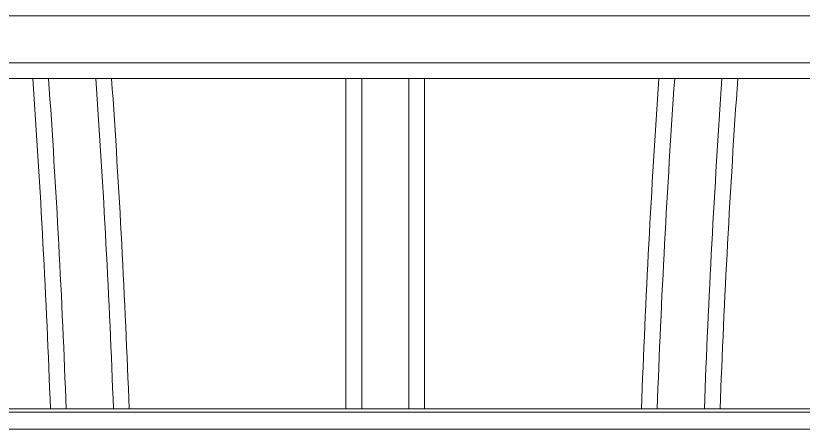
# Model space of a CAD drawing. Header units: inches. Extents: x -1 to 190, y -8 to 118.
# Drawn here: x 58.14 to 66.03, y 104.31 to 108.46 of the extents above; entities that cross this region are included whole.
import ezdxf

# ---------------------------------------------------------------- set-up
doc = ezdxf.new("R2010")
doc.units = ezdxf.units.IN
doc.layers.add('ZANO_R', color=7, linetype='Continuous', lineweight=0)

msp = doc.modelspace()

# ---------------------------------------------------------------- linework, layer by layer
at = {"layer": 'ZANO_R'}
for p, q in [((9.22689, 108.46078), (114.45545, 108.46078)), ((9.22689, 107.9882), (114.45545, 107.9882)), ((9.24954, 107.83067), (114.4548, 107.83067)), ((61.44703, 104.51707), (61.44703, 107.83067)), ((61.60455, 104.51707), (61.60455, 107.83067)), ((62.07713, 104.51707), (62.07713, 107.83067)), ((62.23466, 104.51707), (62.23466, 107.83067)), ((12.08775, 104.48321), (111.59411, 104.48321)), ((13.02994, 104.51707), (110.74331, 104.51707)), ((111.59411, 104.31332), (12.08775, 104.31332))]:
    msp.add_line(p, q, dxfattribs=at)
for centre, radius, start, end in [((-43.44251, 100.74192), 101.99924, 2.121092, 3.9851585), ((-43.44251, 100.74192), 102.15677, 2.1178197, 3.9790034), ((-43.44251, 100.74192), 102.62935, 2.1080632, 3.9606518), ((-43.44251, 100.74192), 102.78688, 2.104831, 3.9545721), ((167.12419, 100.74192), 102.78688, 176.0454279, 177.895169), ((167.12419, 100.74192), 102.62935, 176.0393482, 177.8919368), ((167.12419, 100.74192), 102.15677, 176.0209966, 177.8821803), ((167.12419, 100.74192), 101.99924, 176.0148415, 177.878908)]:
    msp.add_arc(centre, radius, start, end, dxfattribs=at)

doc.saveas('drawing.dxf')
